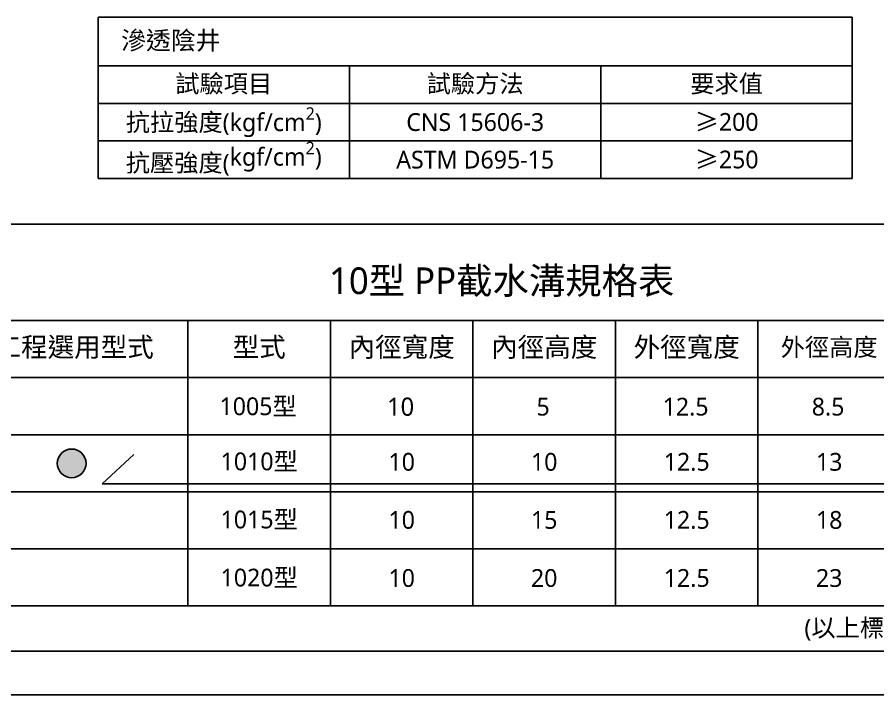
# Model space of a CAD drawing. Header units: millimetres. Extents: x 4267 to 8467, y 166 to 3136.
# Drawn here: x 6874 to 7843, y 1732 to 2495 of the extents above; entities that cross this region are included whole.
import ezdxf

# ---------------------------------------------------------------- set-up
doc = ezdxf.new("R2010")
doc.units = ezdxf.units.MM
doc.styles.add('微軟正黑體', font='Microsoft JhengHei.ttf')

msp = doc.modelspace()

# ---------------------------------------------------------------- hatches: boundary and pattern name
h = msp.add_hatch(color=256)
h.dxf.hatch_style = 1
h.paths.add_polyline_path([(6951.6, 1992.41, 1), (6919.26, 1992.41, 1)])

# ---------------------------------------------------------------- linework, layer by layer
for p, q in [((6965.13, 2494.67, 163.19), (7814.06, 2494.67, 163.19)), ((6965.13, 2494.67, 163.19), (6965.13, 2313.08, 163.19)), ((7814.06, 2494.67, 163.19), (7814.06, 2313.08, 163.19)), ((6965.13, 2439.88, 163.19), (7814.06, 2439.88, 163.19)), ((7248.1, 2439.88, 163.19), (7248.1, 2313.08, 163.19)), ((7531.08, 2439.88, 163.19), (7531.08, 2313.08, 163.19)), ((6965.13, 2397.62, 163.19), (7814.06, 2397.62, 163.19)), ((6965.13, 2355.35, 163.19), (7814.06, 2355.35, 163.19)), ((6965.13, 2313.08, 163.19), (7814.06, 2313.08, 163.19)), ((6058.11, 2261.72, 163.19), (8280.4, 2261.72, 163.19)), ((6810.25, 2153.21, 163.19), (8028.59, 2153.21, 163.19)), ((7066.32, 2153.21, 163.19), (7066.32, 1831.91, 163.19)), ((7226.7, 2153.21, 163.19), (7226.7, 1831.91, 163.19)), ((7387.08, 2153.21, 163.19), (7387.08, 1831.91, 163.19)), ((7547.45, 2153.21, 163.19), (7547.45, 1831.91, 163.19)), ((7707.83, 2153.21, 163.19), (7707.83, 1831.91, 163.19)), ((6810.25, 2088.95, 163.19), (8028.59, 2088.95, 163.19)), ((6810.25, 2024.69, 163.19), (8028.59, 2024.69, 163.19)), ((6810.25, 1960.43, 163.19), (8028.59, 1960.43, 163.19)), ((6810.25, 1896.17, 163.19), (8028.59, 1896.17, 163.19)), ((6810.25, 1831.91, 163.19), (8028.59, 1831.91, 163.19)), ((6810.25, 1781.12, 163.19), (8028.59, 1781.12, 163.19)), ((6058.11, 1731.91, 163.19), (8279.32, 1731.91, 163.19))]:
    msp.add_line(p, q)
at = {"color": 240, "true_color": 0xed1f24}
for p, q in [((7005.32, 2002.29), (6969.91, 1969.33)), ((6969.91, 1969.33), (8251.84, 1969.33))]:
    msp.add_line(p, q, dxfattribs=at)
msp.add_circle((6935.43, 1992.41, 163.19), 16.17)

# ---------------------------------------------------------------- texts
at = {"style": '微軟正黑體'}
for s, insert, char_height, width, attachment_point in [('滲透陰井', (6991.18, 2467.28, 163.19), 20.483, 844.2339, 4), ('試驗項目', (7106.62, 2418.75, 163.19), 20, 278.2804, 5), ('試驗方法', (7389.59, 2418.75, 163.19), 20, 278.2804, 5), ('要求值', (7672.57, 2418.75, 163.19), 20, 278.2804, 5), ('\\A1;抗拉強度(kgf/cm{\\H0.7x;\\S2^ ;})', (7106.62, 2376.48, 163.19), 20, 278.2804, 5), ('CNS 15606-3', (7389.59, 2376.48, 163.19), 20, 278.2804, 5), ('{\\fSimSun|b0|i0|c134|p2;≥}200', (7672.57, 2376.48, 163.19), 20, 278.2804, 5), ('抗壓強度({\\A1;kgf/cm\\H0.7x;\\S2^ ;\\H1.42857x;)}', (7106.62, 2334.21, 163.19), 20, 278.2804, 5), ('\\A1;ASTM D695-15', (7389.59, 2334.21, 163.19), 20, 278.2804, 5), ('{\\fSimSun|b0|i0|c134|p2;≥}250', (7672.57, 2334.21, 163.19), 20, 278.2804, 5), ('10型 PP截水溝規格表', (7419.42, 2196.36, 163.19), 30, 1203.7433, 5), ('工程選用型式', (6938.28, 2122.14, 163.19), 21.893, 241.4714, 5), ('型式', (7146.51, 2122.14, 163.19), 21.893, 145.7836, 5), ('內徑寬度', (7306.89, 2122.14, 163.19), 21.893, 145.7836, 5), ('內徑高度', (7467.26, 2122.14, 163.19), 21.893, 145.7836, 5), ('外徑寬度', (7627.64, 2122.14, 163.19), 21.893, 145.7836, 5), ('外徑高度', (7788.02, 2122.14, 163.19), 20, 145.7836, 5), ('1005型', (7145.28, 2056.09, 163.19), 20, 145.7836, 5), ('10', (7305.66, 2056.09, 163.19), 20.483, 145.7836, 5), ('5', (7466.04, 2056.09, 163.19), 20, 145.7836, 5), ('12.5', (7626.42, 2056.09, 163.19), 20, 145.7836, 5), ('8.5', (7786.79, 2056.09, 163.19), 20, 145.7836, 5), ('1010型', (7146.51, 1994.02, 163.19), 20, 145.7836, 5), ('10', (7306.89, 1994.02, 163.19), 20, 145.7836, 5), ('10', (7467.26, 1994.02, 163.19), 20, 145.7836, 5), ('12.5', (7627.64, 1994.02, 163.19), 20, 145.7836, 5), ('13', (7788.02, 1994.02, 163.19), 20, 145.7836, 5), ('1015型', (7146.51, 1928.63, 163.19), 20, 145.7836, 5), ('10', (7306.89, 1928.63, 163.19), 20, 145.7836, 5), ('15', (7467.26, 1928.63, 163.19), 20, 145.7836, 5), ('12.5', (7627.64, 1928.63, 163.19), 20, 145.7836, 5), ('18', (7788.02, 1928.63, 163.19), 20, 145.7836, 5), ('1020型', (7146.51, 1863.24, 163.19), 20, 145.7836, 5), ('10', (7306.89, 1863.24, 163.19), 20, 145.7836, 5), ('20', (7467.26, 1863.24, 163.19), 20, 145.7836, 5), ('12.5', (7627.64, 1863.24, 163.19), 20, 145.7836, 5), ('23', (7788.02, 1863.24, 163.19), 20, 145.7836, 5), ('(以上標示尺寸為公分)', (8021.29, 1805.19, 163.19), 20, 1203.7433, 6)]:
    msp.add_mtext(s, dxfattribs=dict(at, insert=insert, char_height=char_height, width=width, attachment_point=attachment_point))

doc.saveas('drawing.dxf')
